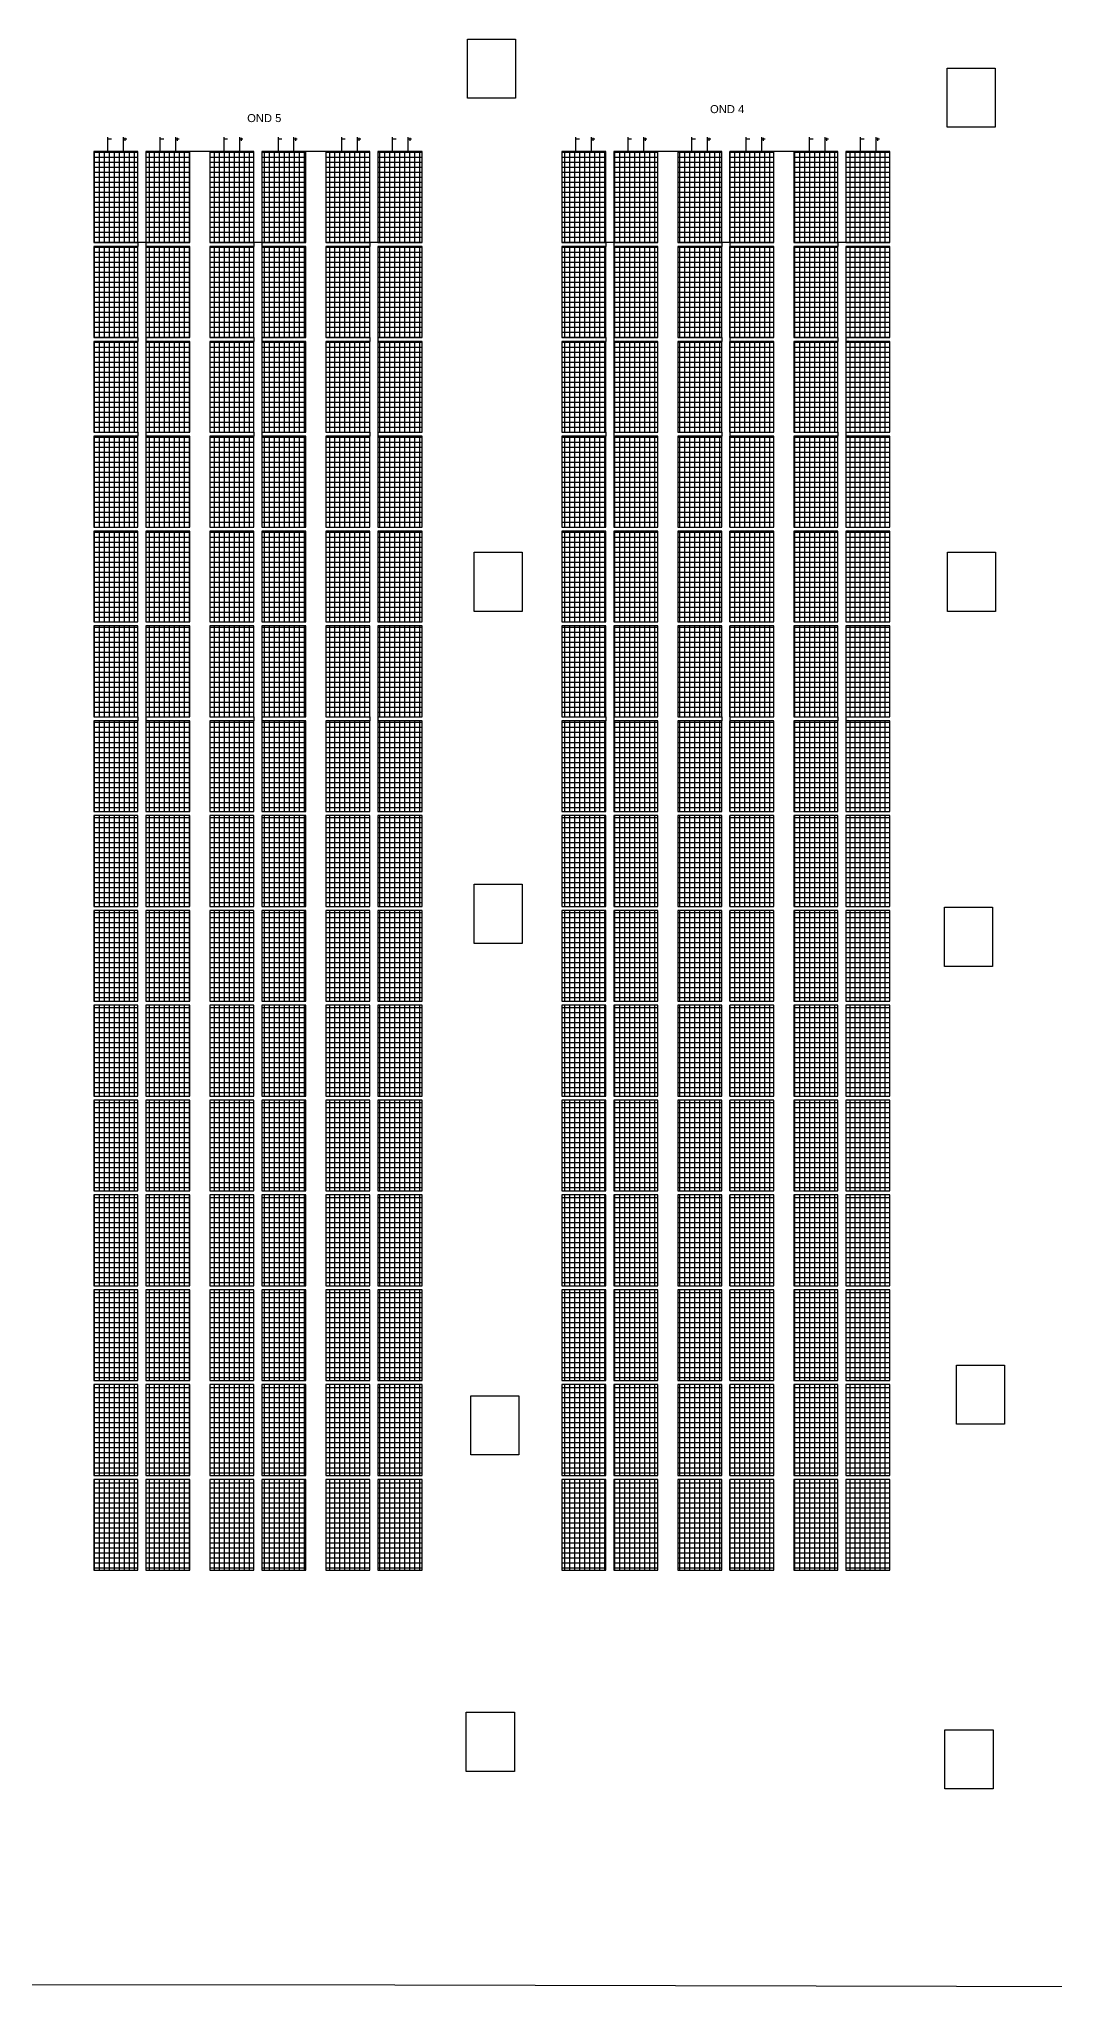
# Model space of a CAD drawing. Header units: inches. Extents: x 40 to 647, y 48 to 167.
# Drawn here: x 340.24 to 365.62, y 49.07 to 97.82 of the extents above; entities that cross this region are included whole.
import ezdxf

# ---------------------------------------------------------------- set-up
doc = ezdxf.new("R2010")
doc.units = ezdxf.units.IN
doc.header["$MEASUREMENT"] = 0
doc.styles.get("Standard").update_dxf_attribs({"font": 'arial.ttf'})

msp = doc.modelspace()

# ---------------------------------------------------------------- hatches: boundary and pattern name
h = msp.add_hatch()
h.set_pattern_fill('NET', color=5)
h.paths.add_polyline_path([(344.007, 95.01), (342.907, 95.01), (342.907, 92.74), (344.007, 92.74)])
h.paths.add_polyline_path([(342.707, 95.01), (341.607, 95.01), (341.607, 92.74), (342.707, 92.74)])
h.paths.add_polyline_path([(342.707, 92.64), (341.607, 92.64), (341.607, 90.37), (342.707, 90.37)])
h.paths.add_polyline_path([(344.007, 92.64), (342.907, 92.64), (342.907, 90.37), (344.007, 90.37)])
h.paths.add_polyline_path([(344.007, 90.27), (342.907, 90.27), (342.907, 88), (344.007, 88)])
h.paths.add_polyline_path([(342.707, 90.27), (341.607, 90.27), (341.607, 88), (342.707, 88)])
h.paths.add_polyline_path([(342.707, 87.9), (341.607, 87.9), (341.607, 85.63), (342.707, 85.63)])
h.paths.add_polyline_path([(344.007, 87.9), (342.907, 87.9), (342.907, 85.63), (344.007, 85.63)])
h.paths.add_polyline_path([(344.007, 85.53), (342.907, 85.53), (342.907, 83.26), (344.007, 83.26)])
h.paths.add_polyline_path([(342.707, 85.53), (341.607, 85.53), (341.607, 83.26), (342.707, 83.26)])
h.paths.add_polyline_path([(342.707, 83.16), (341.607, 83.16), (341.607, 80.89), (342.707, 80.89)])
h.paths.add_polyline_path([(344.007, 83.16), (342.907, 83.16), (342.907, 80.89), (344.007, 80.89)])
h.paths.add_polyline_path([(344.007, 80.79), (342.907, 80.79), (342.907, 78.52), (344.007, 78.52)])
h.paths.add_polyline_path([(342.707, 80.79), (341.607, 80.79), (341.607, 78.52), (342.707, 78.52)])
h.paths.add_polyline_path([(342.707, 78.42), (341.607, 78.42), (341.607, 76.15), (342.707, 76.15)])
h.paths.add_polyline_path([(344.007, 78.42), (342.907, 78.42), (342.907, 76.15), (344.007, 76.15)])
h.paths.add_polyline_path([(344.007, 76.05), (342.907, 76.05), (342.907, 73.78), (344.007, 73.78)])
h.paths.add_polyline_path([(342.707, 76.05), (341.607, 76.05), (341.607, 73.78), (342.707, 73.78)])
h.paths.add_polyline_path([(342.707, 73.68), (341.607, 73.68), (341.607, 71.41), (342.707, 71.41)])
h.paths.add_polyline_path([(344.007, 73.68), (342.907, 73.68), (342.907, 71.41), (344.007, 71.41)])
h.paths.add_polyline_path([(344.007, 71.31), (342.907, 71.31), (342.907, 69.04), (344.007, 69.04)])
h.paths.add_polyline_path([(342.707, 71.31), (341.607, 71.31), (341.607, 69.04), (342.707, 69.04)])
h.paths.add_polyline_path([(342.707, 68.94), (341.607, 68.94), (341.607, 66.67), (342.707, 66.67)])
h.paths.add_polyline_path([(344.007, 68.94), (342.907, 68.94), (342.907, 66.67), (344.007, 66.67)])
h.paths.add_polyline_path([(344.007, 66.57), (342.907, 66.57), (342.907, 64.3), (344.007, 64.3)])
h.paths.add_polyline_path([(342.707, 66.57), (341.607, 66.57), (341.607, 64.3), (342.707, 64.3)])
h.paths.add_polyline_path([(344.007, 64.2), (342.907, 64.2), (342.907, 61.93), (344.007, 61.93)])
h.paths.add_polyline_path([(342.707, 64.2), (341.607, 64.2), (341.607, 61.93), (342.707, 61.93)])
h.paths.add_polyline_path([(342.707, 61.83), (341.607, 61.83), (341.607, 59.56), (342.707, 59.56)])
h.paths.add_polyline_path([(344.007, 61.83), (342.907, 61.83), (342.907, 59.56), (344.007, 59.56)])
h = msp.add_hatch()
h.set_pattern_fill('NET', color=5)
h.paths.add_polyline_path([(346.907, 95.01), (345.807, 95.01), (345.807, 92.74), (346.907, 92.74)])
h.paths.add_polyline_path([(345.607, 95.01), (344.507, 95.01), (344.507, 92.74), (345.607, 92.74)])
h.paths.add_polyline_path([(345.607, 92.64), (344.507, 92.64), (344.507, 90.37), (345.607, 90.37)])
h.paths.add_polyline_path([(346.907, 92.64), (345.807, 92.64), (345.807, 90.37), (346.907, 90.37)])
h.paths.add_polyline_path([(346.907, 90.27), (345.807, 90.27), (345.807, 88), (346.907, 88)])
h.paths.add_polyline_path([(345.607, 90.27), (344.507, 90.27), (344.507, 88), (345.607, 88)])
h.paths.add_polyline_path([(345.607, 87.9), (344.507, 87.9), (344.507, 85.63), (345.607, 85.63)])
h.paths.add_polyline_path([(346.907, 87.9), (345.807, 87.9), (345.807, 85.63), (346.907, 85.63)])
h.paths.add_polyline_path([(346.907, 85.53), (345.807, 85.53), (345.807, 83.26), (346.907, 83.26)])
h.paths.add_polyline_path([(345.607, 85.53), (344.507, 85.53), (344.507, 83.26), (345.607, 83.26)])
h.paths.add_polyline_path([(345.607, 83.16), (344.507, 83.16), (344.507, 80.89), (345.607, 80.89)])
h.paths.add_polyline_path([(346.907, 83.16), (345.807, 83.16), (345.807, 80.89), (346.907, 80.89)])
h.paths.add_polyline_path([(346.907, 80.79), (345.807, 80.79), (345.807, 78.52), (346.907, 78.52)])
h.paths.add_polyline_path([(345.607, 80.79), (344.507, 80.79), (344.507, 78.52), (345.607, 78.52)])
h.paths.add_polyline_path([(345.607, 78.42), (344.507, 78.42), (344.507, 76.15), (345.607, 76.15)])
h.paths.add_polyline_path([(346.907, 78.42), (345.807, 78.42), (345.807, 76.15), (346.907, 76.15)])
h.paths.add_polyline_path([(346.907, 76.05), (345.807, 76.05), (345.807, 73.78), (346.907, 73.78)])
h.paths.add_polyline_path([(345.607, 76.05), (344.507, 76.05), (344.507, 73.78), (345.607, 73.78)])
h.paths.add_polyline_path([(345.607, 73.68), (344.507, 73.68), (344.507, 71.41), (345.607, 71.41)])
h.paths.add_polyline_path([(346.907, 73.68), (345.807, 73.68), (345.807, 71.41), (346.907, 71.41)])
h.paths.add_polyline_path([(346.907, 71.31), (345.807, 71.31), (345.807, 69.04), (346.907, 69.04)])
h.paths.add_polyline_path([(345.607, 71.31), (344.507, 71.31), (344.507, 69.04), (345.607, 69.04)])
h.paths.add_polyline_path([(345.607, 68.94), (344.507, 68.94), (344.507, 66.67), (345.607, 66.67)])
h.paths.add_polyline_path([(346.907, 68.94), (345.807, 68.94), (345.807, 66.67), (346.907, 66.67)])
h.paths.add_polyline_path([(346.907, 66.57), (345.807, 66.57), (345.807, 64.3), (346.907, 64.3)])
h.paths.add_polyline_path([(345.607, 66.57), (344.507, 66.57), (344.507, 64.3), (345.607, 64.3)])
h.paths.add_polyline_path([(345.607, 64.2), (344.507, 64.2), (344.507, 61.93), (345.607, 61.93)])
h.paths.add_polyline_path([(346.907, 64.2), (345.807, 64.2), (345.807, 61.93), (346.907, 61.93)])
h.paths.add_polyline_path([(346.907, 61.83), (345.807, 61.83), (345.807, 59.56), (346.907, 59.56)])
h.paths.add_polyline_path([(345.607, 61.83), (344.507, 61.83), (344.507, 59.56), (345.607, 59.56)])
h = msp.add_hatch()
h.set_pattern_fill('NET', color=5)
h.paths.add_polyline_path([(349.807, 95.01), (348.707, 95.01), (348.707, 92.74), (349.807, 92.74)])
h.paths.add_polyline_path([(348.507, 95.01), (347.407, 95.01), (347.407, 92.74), (348.507, 92.74)])
h.paths.add_polyline_path([(349.807, 92.64), (348.707, 92.64), (348.707, 90.37), (349.807, 90.37)])
h.paths.add_polyline_path([(348.507, 92.64), (347.407, 92.64), (347.407, 90.37), (348.507, 90.37)])
h.paths.add_polyline_path([(348.507, 90.27), (347.407, 90.27), (347.407, 88), (348.507, 88)])
h.paths.add_polyline_path([(349.807, 90.27), (348.707, 90.27), (348.707, 88), (349.807, 88)])
h.paths.add_polyline_path([(349.807, 87.9), (348.707, 87.9), (348.707, 85.63), (349.807, 85.63)])
h.paths.add_polyline_path([(348.507, 87.9), (347.407, 87.9), (347.407, 85.63), (348.507, 85.63)])
h.paths.add_polyline_path([(348.507, 85.53), (347.407, 85.53), (347.407, 83.26), (348.507, 83.26)])
h.paths.add_polyline_path([(349.807, 85.53), (348.707, 85.53), (348.707, 83.26), (349.807, 83.26)])
h.paths.add_polyline_path([(349.807, 83.16), (348.707, 83.16), (348.707, 80.89), (349.807, 80.89)])
h.paths.add_polyline_path([(348.507, 83.16), (347.407, 83.16), (347.407, 80.89), (348.507, 80.89)])
h.paths.add_polyline_path([(348.507, 80.79), (347.407, 80.79), (347.407, 78.52), (348.507, 78.52)])
h.paths.add_polyline_path([(349.807, 80.79), (348.707, 80.79), (348.707, 78.52), (349.807, 78.52)])
h.paths.add_polyline_path([(349.807, 78.42), (348.707, 78.42), (348.707, 76.15), (349.807, 76.15)])
h.paths.add_polyline_path([(348.507, 78.42), (347.407, 78.42), (347.407, 76.15), (348.507, 76.15)])
h.paths.add_polyline_path([(348.507, 76.05), (347.407, 76.05), (347.407, 73.78), (348.507, 73.78)])
h.paths.add_polyline_path([(349.807, 76.05), (348.707, 76.05), (348.707, 73.78), (349.807, 73.78)])
h.paths.add_polyline_path([(349.807, 73.68), (348.707, 73.68), (348.707, 71.41), (349.807, 71.41)])
h.paths.add_polyline_path([(348.507, 73.68), (347.407, 73.68), (347.407, 71.41), (348.507, 71.41)])
h.paths.add_polyline_path([(348.507, 71.31), (347.407, 71.31), (347.407, 69.04), (348.507, 69.04)])
h.paths.add_polyline_path([(349.807, 71.31), (348.707, 71.31), (348.707, 69.04), (349.807, 69.04)])
h.paths.add_polyline_path([(349.807, 68.94), (348.707, 68.94), (348.707, 66.67), (349.807, 66.67)])
h.paths.add_polyline_path([(348.507, 68.94), (347.407, 68.94), (347.407, 66.67), (348.507, 66.67)])
h.paths.add_polyline_path([(348.507, 66.57), (347.407, 66.57), (347.407, 64.3), (348.507, 64.3)])
h.paths.add_polyline_path([(349.807, 66.57), (348.707, 66.57), (348.707, 64.3), (349.807, 64.3)])
h.paths.add_polyline_path([(349.807, 64.2), (348.707, 64.2), (348.707, 61.93), (349.807, 61.93)])
h.paths.add_polyline_path([(348.507, 64.2), (347.407, 64.2), (347.407, 61.93), (348.507, 61.93)])
h.paths.add_polyline_path([(348.507, 61.83), (347.407, 61.83), (347.407, 59.56), (348.507, 59.56)])
h.paths.add_polyline_path([(349.807, 61.83), (348.707, 61.83), (348.707, 59.56), (349.807, 59.56)])
h = msp.add_hatch()
h.set_pattern_fill('NET', color=5)
h.paths.add_polyline_path([(355.697, 95.01), (354.597, 95.01), (354.597, 92.74), (355.697, 92.74)])
h.paths.add_polyline_path([(355.697, 92.64), (354.597, 92.64), (354.597, 90.37), (355.697, 90.37)])
h.paths.add_polyline_path([(355.697, 90.27), (354.597, 90.27), (354.597, 88), (355.697, 88)])
h.paths.add_polyline_path([(355.697, 87.9), (354.597, 87.9), (354.597, 85.63), (355.697, 85.63)])
h.paths.add_polyline_path([(354.397, 85.53), (353.297, 85.53), (353.297, 83.26), (354.397, 83.26)])
h.paths.add_polyline_path([(355.697, 85.53), (354.597, 85.53), (354.597, 83.26), (355.697, 83.26)])
h.paths.add_polyline_path([(355.697, 83.16), (354.597, 83.16), (354.597, 80.89), (355.697, 80.89)])
h.paths.add_polyline_path([(355.697, 80.79), (354.597, 80.79), (354.597, 78.52), (355.697, 78.52)])
h.paths.add_polyline_path([(355.697, 78.42), (354.597, 78.42), (354.597, 76.15), (355.697, 76.15)])
h.paths.add_polyline_path([(355.697, 76.05), (354.597, 76.05), (354.597, 73.78), (355.697, 73.78)])
h.paths.add_polyline_path([(355.697, 73.68), (354.597, 73.68), (354.597, 71.41), (355.697, 71.41)])
h.paths.add_polyline_path([(355.697, 71.31), (354.597, 71.31), (354.597, 69.04), (355.697, 69.04)])
h.paths.add_polyline_path([(355.697, 68.94), (354.597, 68.94), (354.597, 66.67), (355.697, 66.67)])
h.paths.add_polyline_path([(355.697, 66.57), (354.597, 66.57), (354.597, 64.3), (355.697, 64.3)])
h.paths.add_polyline_path([(355.697, 64.2), (354.597, 64.2), (354.597, 61.93), (355.697, 61.93)])
h.paths.add_polyline_path([(355.697, 61.83), (354.597, 61.83), (354.597, 59.56), (355.697, 59.56)])
h.paths.add_polyline_path([(354.397, 61.83), (353.297, 61.83), (353.297, 59.56), (354.397, 59.56)])
h.paths.add_polyline_path([(354.397, 64.2), (353.297, 64.2), (353.297, 61.93), (354.397, 61.93)])
h.paths.add_polyline_path([(354.397, 66.57), (353.297, 66.57), (353.297, 64.3), (354.397, 64.3)])
h.paths.add_polyline_path([(354.397, 68.94), (353.297, 68.94), (353.297, 66.67), (354.397, 66.67)])
h.paths.add_polyline_path([(354.397, 71.31), (353.297, 71.31), (353.297, 69.04), (354.397, 69.04)])
h.paths.add_polyline_path([(354.397, 73.68), (353.297, 73.68), (353.297, 71.41), (354.397, 71.41)])
h.paths.add_polyline_path([(354.397, 76.05), (353.297, 76.05), (353.297, 73.78), (354.397, 73.78)])
h.paths.add_polyline_path([(354.397, 78.42), (353.297, 78.42), (353.297, 76.15), (354.397, 76.15)])
h.paths.add_polyline_path([(354.397, 80.79), (353.297, 80.79), (353.297, 78.52), (354.397, 78.52)])
h.paths.add_polyline_path([(354.397, 83.16), (353.297, 83.16), (353.297, 80.89), (354.397, 80.89)])
h.paths.add_polyline_path([(354.397, 87.9), (353.297, 87.9), (353.297, 85.63), (354.397, 85.63)])
h.paths.add_polyline_path([(354.397, 90.27), (353.297, 90.27), (353.297, 88), (354.397, 88)])
h.paths.add_polyline_path([(354.397, 92.64), (353.297, 92.64), (353.297, 90.37), (354.397, 90.37)])
h.paths.add_polyline_path([(354.397, 95.01), (353.297, 95.01), (353.297, 92.74), (354.397, 92.74)])
h = msp.add_hatch()
h.set_pattern_fill('NET', color=5)
h.paths.add_polyline_path([(358.597, 95.01), (357.497, 95.01), (357.497, 92.74), (358.597, 92.74)])
h.paths.add_polyline_path([(358.597, 92.64), (357.497, 92.64), (357.497, 90.37), (358.597, 90.37)])
h.paths.add_polyline_path([(358.597, 90.27), (357.497, 90.27), (357.497, 88), (358.597, 88)])
h.paths.add_polyline_path([(358.597, 87.9), (357.497, 87.9), (357.497, 85.63), (358.597, 85.63)])
h.paths.add_polyline_path([(358.597, 85.53), (357.497, 85.53), (357.497, 83.26), (358.597, 83.26)])
h.paths.add_polyline_path([(358.597, 83.16), (357.497, 83.16), (357.497, 80.89), (358.597, 80.89)])
h.paths.add_polyline_path([(358.597, 80.79), (357.497, 80.79), (357.497, 78.52), (358.597, 78.52)])
h.paths.add_polyline_path([(358.597, 78.42), (357.497, 78.42), (357.497, 76.15), (358.597, 76.15)])
h.paths.add_polyline_path([(358.597, 76.05), (357.497, 76.05), (357.497, 73.78), (358.597, 73.78)])
h.paths.add_polyline_path([(358.597, 73.68), (357.497, 73.68), (357.497, 71.41), (358.597, 71.41)])
h.paths.add_polyline_path([(358.597, 71.31), (357.497, 71.31), (357.497, 69.04), (358.597, 69.04)])
h.paths.add_polyline_path([(358.597, 68.94), (357.497, 68.94), (357.497, 66.67), (358.597, 66.67)])
h.paths.add_polyline_path([(358.597, 66.57), (357.497, 66.57), (357.497, 64.3), (358.597, 64.3)])
h.paths.add_polyline_path([(358.597, 64.2), (357.497, 64.2), (357.497, 61.93), (358.597, 61.93)])
h.paths.add_polyline_path([(358.597, 61.83), (357.497, 61.83), (357.497, 59.56), (358.597, 59.56)])
h.paths.add_polyline_path([(357.297, 61.83), (356.197, 61.83), (356.197, 59.56), (357.297, 59.56)])
h.paths.add_polyline_path([(357.297, 64.2), (356.197, 64.2), (356.197, 61.93), (357.297, 61.93)])
h.paths.add_polyline_path([(357.297, 66.57), (356.197, 66.57), (356.197, 64.3), (357.297, 64.3)])
h.paths.add_polyline_path([(357.297, 68.94), (356.197, 68.94), (356.197, 66.67), (357.297, 66.67)])
h.paths.add_polyline_path([(357.297, 71.31), (356.197, 71.31), (356.197, 69.04), (357.297, 69.04)])
h.paths.add_polyline_path([(357.297, 73.68), (356.197, 73.68), (356.197, 71.41), (357.297, 71.41)])
h.paths.add_polyline_path([(357.297, 76.05), (356.197, 76.05), (356.197, 73.78), (357.297, 73.78)])
h.paths.add_polyline_path([(357.297, 78.42), (356.197, 78.42), (356.197, 76.15), (357.297, 76.15)])
h.paths.add_polyline_path([(357.297, 80.79), (356.197, 80.79), (356.197, 78.52), (357.297, 78.52)])
h.paths.add_polyline_path([(357.297, 83.16), (356.197, 83.16), (356.197, 80.89), (357.297, 80.89)])
h.paths.add_polyline_path([(357.297, 85.53), (356.197, 85.53), (356.197, 83.26), (357.297, 83.26)])
h.paths.add_polyline_path([(357.297, 87.9), (356.197, 87.9), (356.197, 85.63), (357.297, 85.63)])
h.paths.add_polyline_path([(357.297, 90.27), (356.197, 90.27), (356.197, 88), (357.297, 88)])
h.paths.add_polyline_path([(357.297, 92.64), (356.197, 92.64), (356.197, 90.37), (357.297, 90.37)])
h.paths.add_polyline_path([(357.297, 95.01), (356.197, 95.01), (356.197, 92.74), (357.297, 92.74)])
h = msp.add_hatch()
h.set_pattern_fill('NET', color=5)
h.paths.add_polyline_path([(361.497, 95.01), (360.397, 95.01), (360.397, 92.74), (361.497, 92.74)])
h.paths.add_polyline_path([(361.497, 92.64), (360.397, 92.64), (360.397, 90.37), (361.497, 90.37)])
h.paths.add_polyline_path([(361.497, 90.27), (360.397, 90.27), (360.397, 88), (361.497, 88)])
h.paths.add_polyline_path([(361.497, 87.9), (360.397, 87.9), (360.397, 85.63), (361.497, 85.63)])
h.paths.add_polyline_path([(361.497, 85.53), (360.397, 85.53), (360.397, 83.26), (361.497, 83.26)])
h.paths.add_polyline_path([(361.497, 83.16), (360.397, 83.16), (360.397, 80.89), (361.497, 80.89)])
h.paths.add_polyline_path([(361.497, 80.79), (360.397, 80.79), (360.397, 78.52), (361.497, 78.52)])
h.paths.add_polyline_path([(361.497, 78.42), (360.397, 78.42), (360.397, 76.15), (361.497, 76.15)])
h.paths.add_polyline_path([(361.497, 76.05), (360.397, 76.05), (360.397, 73.78), (361.497, 73.78)])
h.paths.add_polyline_path([(361.497, 73.68), (360.397, 73.68), (360.397, 71.41), (361.497, 71.41)])
h.paths.add_polyline_path([(361.497, 71.31), (360.397, 71.31), (360.397, 69.04), (361.497, 69.04)])
h.paths.add_polyline_path([(361.497, 68.94), (360.397, 68.94), (360.397, 66.67), (361.497, 66.67)])
h.paths.add_polyline_path([(361.497, 66.57), (360.397, 66.57), (360.397, 64.3), (361.497, 64.3)])
h.paths.add_polyline_path([(361.497, 64.2), (360.397, 64.2), (360.397, 61.93), (361.497, 61.93)])
h.paths.add_polyline_path([(361.497, 61.83), (360.397, 61.83), (360.397, 59.56), (361.497, 59.56)])
h.paths.add_polyline_path([(360.197, 61.83), (359.097, 61.83), (359.097, 59.56), (360.197, 59.56)])
h.paths.add_polyline_path([(360.197, 64.2), (359.097, 64.2), (359.097, 61.93), (360.197, 61.93)])
h.paths.add_polyline_path([(360.197, 66.57), (359.097, 66.57), (359.097, 64.3), (360.197, 64.3)])
h.paths.add_polyline_path([(360.197, 68.94), (359.097, 68.94), (359.097, 66.67), (360.197, 66.67)])
h.paths.add_polyline_path([(360.197, 71.31), (359.097, 71.31), (359.097, 69.04), (360.197, 69.04)])
h.paths.add_polyline_path([(360.197, 73.68), (359.097, 73.68), (359.097, 71.41), (360.197, 71.41)])
h.paths.add_polyline_path([(360.197, 76.05), (359.097, 76.05), (359.097, 73.78), (360.197, 73.78)])
h.paths.add_polyline_path([(360.197, 78.42), (359.097, 78.42), (359.097, 76.15), (360.197, 76.15)])
h.paths.add_polyline_path([(360.197, 80.79), (359.097, 80.79), (359.097, 78.52), (360.197, 78.52)])
h.paths.add_polyline_path([(360.197, 83.16), (359.097, 83.16), (359.097, 80.89), (360.197, 80.89)])
h.paths.add_polyline_path([(360.197, 85.53), (359.097, 85.53), (359.097, 83.26), (360.197, 83.26)])
h.paths.add_polyline_path([(360.197, 87.9), (359.097, 87.9), (359.097, 85.63), (360.197, 85.63)])
h.paths.add_polyline_path([(360.197, 90.27), (359.097, 90.27), (359.097, 88), (360.197, 88)])
h.paths.add_polyline_path([(360.197, 92.64), (359.097, 92.64), (359.097, 90.37), (360.197, 90.37)])
h.paths.add_polyline_path([(360.197, 95.01), (359.097, 95.01), (359.097, 92.74), (360.197, 92.74)])

# ---------------------------------------------------------------- linework, layer by layer
for p, q in [((350.941, 97.825), (352.141, 97.825)), ((350.941, 96.345), (350.941, 97.825)), ((352.141, 97.825), (352.141, 97.545)), ((352.141, 97.545), (352.141, 97.545)), ((352.141, 97.545), (352.141, 96.345)), ((362.926, 97.1), (364.126, 97.1)), ((362.926, 95.619), (362.926, 97.1)), ((364.126, 97.1), (364.126, 96.819)), ((364.126, 96.819), (364.126, 96.819)), ((364.126, 96.819), (364.126, 95.619)), ((352.141, 96.345), (350.941, 96.345)), ((364.126, 95.619), (362.926, 95.619)), ((342.048, 95.32), (341.969, 95.32)), ((342.434, 95.32), (342.354, 95.32)), ((342.394, 95.28), (342.394, 95.359)), ((343.353, 95.32), (343.273, 95.32)), ((343.738, 95.32), (343.659, 95.32)), ((343.699, 95.28), (343.699, 95.359)), ((344.949, 95.32), (344.869, 95.32)), ((345.334, 95.32), (345.255, 95.32)), ((345.294, 95.28), (345.294, 95.359)), ((346.306, 95.32), (346.226, 95.32)), ((346.691, 95.32), (346.612, 95.32)), ((346.652, 95.28), (346.652, 95.359)), ((347.889, 95.32), (347.809, 95.32)), ((348.275, 95.32), (348.195, 95.32)), ((348.235, 95.28), (348.235, 95.359)), ((349.161, 95.32), (349.082, 95.32)), ((349.547, 95.32), (349.467, 95.32)), ((349.507, 95.28), (349.507, 95.359)), ((353.738, 95.32), (353.658, 95.32)), ((354.124, 95.32), (354.044, 95.32)), ((354.084, 95.28), (354.084, 95.359)), ((355.043, 95.32), (354.963, 95.32)), ((355.428, 95.32), (355.349, 95.32)), ((355.389, 95.28), (355.389, 95.359)), ((356.639, 95.32), (356.559, 95.32)), ((357.024, 95.32), (356.945, 95.32)), ((356.984, 95.28), (356.984, 95.359)), ((357.996, 95.32), (357.916, 95.32)), ((358.381, 95.32), (358.302, 95.32)), ((358.342, 95.28), (358.342, 95.359)), ((359.579, 95.32), (359.499, 95.32)), ((359.964, 95.32), (359.885, 95.32)), ((359.925, 95.28), (359.925, 95.359)), ((360.851, 95.32), (360.772, 95.32)), ((361.237, 95.32), (361.157, 95.32)), ((361.197, 95.28), (361.197, 95.359)), ((344.507, 95.01), (344.007, 95.01)), ((347.407, 95.01), (346.907, 95.01)), ((356.197, 95.01), (355.697, 95.01)), ((359.097, 95.01), (358.597, 95.01)), ((342.907, 92.74), (342.707, 92.74)), ((342.707, 92.74), (342.707, 92.64)), ((342.907, 92.74), (342.907, 92.64)), ((345.807, 92.74), (345.607, 92.74)), ((345.607, 92.74), (345.607, 92.64)), ((345.807, 92.74), (345.807, 92.64)), ((348.707, 92.74), (348.507, 92.74)), ((348.507, 92.74), (348.507, 92.64)), ((354.597, 92.74), (354.397, 92.74)), ((354.397, 92.74), (354.397, 92.64)), ((354.597, 92.74), (354.597, 92.64)), ((357.497, 92.74), (357.297, 92.74)), ((357.297, 92.74), (357.297, 92.64)), ((357.497, 92.74), (357.497, 92.64)), ((360.397, 92.74), (360.197, 92.74)), ((360.197, 92.74), (360.197, 92.64)), ((342.707, 90.37), (342.707, 90.27)), ((342.907, 90.37), (342.907, 90.27)), ((345.607, 90.37), (345.607, 90.27)), ((345.807, 90.37), (345.807, 90.27)), ((348.507, 90.37), (348.507, 90.27)), ((348.707, 90.37), (348.707, 90.27)), ((354.397, 90.37), (354.397, 90.27)), ((354.597, 90.37), (354.597, 90.27)), ((357.297, 90.37), (357.297, 90.27)), ((357.497, 90.37), (357.497, 90.27)), ((360.197, 90.37), (360.197, 90.27)), ((360.397, 90.37), (360.397, 90.27)), ((342.707, 88), (342.707, 87.9)), ((342.907, 88), (342.907, 87.9)), ((345.607, 88), (345.607, 87.9)), ((345.807, 88), (345.807, 87.9)), ((348.507, 88), (348.507, 87.9)), ((348.707, 88), (348.707, 87.9)), ((354.397, 88), (354.397, 87.9)), ((354.597, 88), (354.597, 87.9)), ((357.297, 88), (357.297, 87.9)), ((357.497, 88), (357.497, 87.9)), ((360.197, 88), (360.197, 87.9)), ((360.397, 88), (360.397, 87.9)), ((351.111, 85), (352.311, 85)), ((351.111, 83.52), (351.111, 85)), ((352.311, 85), (352.311, 84.72)), ((362.935, 85), (364.135, 85)), ((362.935, 83.52), (362.935, 85)), ((364.135, 85), (364.135, 84.72)), ((352.311, 84.72), (352.311, 84.72)), ((352.311, 84.72), (352.311, 83.52)), ((364.135, 84.72), (364.135, 84.72)), ((364.135, 84.72), (364.135, 83.52)), ((352.311, 83.52), (351.111, 83.52)), ((364.135, 83.52), (362.935, 83.52)), ((342.707, 80.89), (342.707, 80.79)), ((342.907, 80.89), (342.907, 80.79)), ((345.607, 80.89), (345.607, 80.79)), ((345.807, 80.89), (345.807, 80.79)), ((348.507, 80.89), (348.507, 80.79)), ((348.707, 80.89), (348.707, 80.79)), ((354.397, 80.89), (354.397, 80.79)), ((354.597, 80.89), (354.597, 80.79)), ((357.297, 80.89), (357.297, 80.79)), ((357.497, 80.89), (357.497, 80.79)), ((360.197, 80.89), (360.197, 80.79)), ((360.397, 80.89), (360.397, 80.79)), ((351.111, 76.703), (352.311, 76.703)), ((351.111, 75.222), (351.111, 76.703)), ((352.311, 76.703), (352.311, 76.422)), ((352.311, 76.422), (352.311, 76.422)), ((352.311, 76.422), (352.311, 75.222)), ((362.858, 76.129), (364.058, 76.129)), ((362.858, 74.649), (362.858, 76.129)), ((364.058, 76.129), (364.058, 75.849)), ((364.058, 75.849), (364.058, 75.849)), ((364.058, 75.849), (364.058, 74.649)), ((352.311, 75.222), (351.111, 75.222)), ((364.058, 74.649), (362.858, 74.649)), ((363.161, 64.69), (364.361, 64.69)), ((363.161, 63.21), (363.161, 64.69)), ((364.361, 64.69), (364.361, 64.41)), ((364.361, 64.41), (364.361, 64.41)), ((364.361, 64.41), (364.361, 63.21)), ((351.027, 63.923), (352.227, 63.923)), ((351.027, 62.443), (351.027, 63.923)), ((352.227, 63.923), (352.227, 63.643)), ((352.227, 63.643), (352.227, 63.643)), ((352.227, 63.643), (352.227, 62.443)), ((364.361, 63.21), (363.161, 63.21)), ((352.227, 62.443), (351.027, 62.443)), ((350.914, 56.012), (352.114, 56.012)), ((350.914, 54.532), (350.914, 56.012)), ((352.114, 56.012), (352.114, 55.732)), ((352.114, 55.732), (352.114, 55.732)), ((352.114, 55.732), (352.114, 54.532)), ((362.873, 55.576), (364.073, 55.576)), ((362.873, 54.096), (362.873, 55.576)), ((364.073, 55.576), (364.073, 55.296)), ((364.073, 55.296), (364.073, 55.296)), ((364.073, 55.296), (364.073, 54.096)), ((352.114, 54.532), (350.914, 54.532)), ((364.073, 54.096), (362.873, 54.096)), ((349.132, 49.195), (261.458, 49.27)), ((398.929, 49.073), (349.132, 49.195))]:
    msp.add_line(p, q)
at = {"color": 1}
for p, q in [((341.951, 95.375), (341.951, 95.01)), ((343.256, 95.375), (343.256, 95.01)), ((344.852, 95.375), (344.852, 95.01)), ((346.209, 95.375), (346.209, 95.01)), ((347.792, 95.375), (347.792, 95.01)), ((349.064, 95.375), (349.064, 95.01)), ((353.641, 95.375), (353.641, 95.01)), ((354.946, 95.375), (354.946, 95.01)), ((356.542, 95.375), (356.542, 95.01)), ((357.899, 95.375), (357.899, 95.01)), ((359.482, 95.375), (359.482, 95.01)), ((360.754, 95.375), (360.754, 95.01))]:
    msp.add_line(p, q, dxfattribs=at)
at = {"color": 5}
for p, q in [((342.342, 95.375), (342.342, 95.01)), ((343.647, 95.375), (343.647, 95.01)), ((345.243, 95.375), (345.243, 95.01)), ((346.6, 95.375), (346.6, 95.01)), ((348.183, 95.375), (348.183, 95.01)), ((349.455, 95.375), (349.455, 95.01)), ((354.032, 95.375), (354.032, 95.01)), ((355.337, 95.375), (355.337, 95.01)), ((356.933, 95.375), (356.933, 95.01)), ((358.29, 95.375), (358.29, 95.01)), ((359.873, 95.375), (359.873, 95.01)), ((361.145, 95.375), (361.145, 95.01))]:
    msp.add_line(p, q, dxfattribs=at)
for points in [[(341.607, 92.74), (342.707, 92.74), (342.707, 95.01), (341.607, 95.01)], [(342.907, 92.74), (344.007, 92.74), (344.007, 95.01), (342.907, 95.01)], [(344.507, 92.74), (345.607, 92.74), (345.607, 95.01), (344.507, 95.01)], [(345.807, 92.74), (346.907, 92.74), (346.907, 95.01), (345.807, 95.01)], [(347.407, 92.74), (348.507, 92.74), (348.507, 95.01), (347.407, 95.01)], [(348.707, 92.74), (349.807, 92.74), (349.807, 95.01), (348.707, 95.01)], [(353.297, 92.74), (354.397, 92.74), (354.397, 95.01), (353.297, 95.01)], [(354.597, 92.74), (355.697, 92.74), (355.697, 95.01), (354.597, 95.01)], [(356.197, 92.74), (357.297, 92.74), (357.297, 95.01), (356.197, 95.01)], [(357.497, 92.74), (358.597, 92.74), (358.597, 95.01), (357.497, 95.01)], [(359.097, 92.74), (360.197, 92.74), (360.197, 95.01), (359.097, 95.01)], [(360.397, 92.74), (361.497, 92.74), (361.497, 95.01), (360.397, 95.01)], [(341.607, 90.37), (342.707, 90.37), (342.707, 92.64), (341.607, 92.64)], [(342.907, 90.37), (344.007, 90.37), (344.007, 92.64), (342.907, 92.64)], [(344.507, 90.37), (345.607, 90.37), (345.607, 92.64), (344.507, 92.64)], [(345.807, 90.37), (346.907, 90.37), (346.907, 92.64), (345.807, 92.64)], [(347.407, 90.37), (348.507, 90.37), (348.507, 92.64), (347.407, 92.64)], [(348.707, 90.37), (349.807, 90.37), (349.807, 92.64), (348.707, 92.64)], [(353.297, 90.37), (354.397, 90.37), (354.397, 92.64), (353.297, 92.64)], [(354.597, 90.37), (355.697, 90.37), (355.697, 92.64), (354.597, 92.64)], [(356.197, 90.37), (357.297, 90.37), (357.297, 92.64), (356.197, 92.64)], [(357.497, 90.37), (358.597, 90.37), (358.597, 92.64), (357.497, 92.64)], [(359.097, 90.37), (360.197, 90.37), (360.197, 92.64), (359.097, 92.64)], [(360.397, 90.37), (361.497, 90.37), (361.497, 92.64), (360.397, 92.64)], [(341.607, 88), (342.707, 88), (342.707, 90.27), (341.607, 90.27)], [(342.907, 88), (344.007, 88), (344.007, 90.27), (342.907, 90.27)], [(344.507, 88), (345.607, 88), (345.607, 90.27), (344.507, 90.27)], [(345.807, 88), (346.907, 88), (346.907, 90.27), (345.807, 90.27)], [(347.407, 88), (348.507, 88), (348.507, 90.27), (347.407, 90.27)], [(348.707, 88), (349.807, 88), (349.807, 90.27), (348.707, 90.27)], [(353.297, 88), (354.397, 88), (354.397, 90.27), (353.297, 90.27)], [(354.597, 88), (355.697, 88), (355.697, 90.27), (354.597, 90.27)], [(356.197, 88), (357.297, 88), (357.297, 90.27), (356.197, 90.27)], [(357.497, 88), (358.597, 88), (358.597, 90.27), (357.497, 90.27)], [(359.097, 88), (360.197, 88), (360.197, 90.27), (359.097, 90.27)], [(360.397, 88), (361.497, 88), (361.497, 90.27), (360.397, 90.27)], [(341.607, 85.63), (342.707, 85.63), (342.707, 87.9), (341.607, 87.9)], [(342.907, 85.63), (344.007, 85.63), (344.007, 87.9), (342.907, 87.9)], [(344.507, 85.63), (345.607, 85.63), (345.607, 87.9), (344.507, 87.9)], [(345.807, 85.63), (346.907, 85.63), (346.907, 87.9), (345.807, 87.9)], [(347.407, 85.63), (348.507, 85.63), (348.507, 87.9), (347.407, 87.9)], [(348.707, 85.63), (349.807, 85.63), (349.807, 87.9), (348.707, 87.9)], [(353.297, 85.63), (354.397, 85.63), (354.397, 87.9), (353.297, 87.9)], [(354.597, 85.63), (355.697, 85.63), (355.697, 87.9), (354.597, 87.9)], [(356.197, 85.63), (357.297, 85.63), (357.297, 87.9), (356.197, 87.9)], [(357.497, 85.63), (358.597, 85.63), (358.597, 87.9), (357.497, 87.9)], [(359.097, 85.63), (360.197, 85.63), (360.197, 87.9), (359.097, 87.9)], [(360.397, 85.63), (361.497, 85.63), (361.497, 87.9), (360.397, 87.9)], [(341.607, 83.26), (342.707, 83.26), (342.707, 85.53), (341.607, 85.53)], [(342.907, 83.26), (344.007, 83.26), (344.007, 85.53), (342.907, 85.53)], [(344.507, 83.26), (345.607, 83.26), (345.607, 85.53), (344.507, 85.53)], [(345.807, 83.26), (346.907, 83.26), (346.907, 85.53), (345.807, 85.53)], [(347.407, 83.26), (348.507, 83.26), (348.507, 85.53), (347.407, 85.53)], [(348.707, 83.26), (349.807, 83.26), (349.807, 85.53), (348.707, 85.53)], [(353.297, 83.26), (354.397, 83.26), (354.397, 85.53), (353.297, 85.53)], [(354.597, 83.26), (355.697, 83.26), (355.697, 85.53), (354.597, 85.53)], [(356.197, 83.26), (357.297, 83.26), (357.297, 85.53), (356.197, 85.53)], [(357.497, 83.26), (358.597, 83.26), (358.597, 85.53), (357.497, 85.53)], [(359.097, 83.26), (360.197, 83.26), (360.197, 85.53), (359.097, 85.53)], [(360.397, 83.26), (361.497, 83.26), (361.497, 85.53), (360.397, 85.53)], [(341.607, 80.89), (342.707, 80.89), (342.707, 83.16), (341.607, 83.16)], [(342.907, 80.89), (344.007, 80.89), (344.007, 83.16), (342.907, 83.16)], [(344.507, 80.89), (345.607, 80.89), (345.607, 83.16), (344.507, 83.16)], [(345.807, 80.89), (346.907, 80.89), (346.907, 83.16), (345.807, 83.16)], [(347.407, 80.89), (348.507, 80.89), (348.507, 83.16), (347.407, 83.16)], [(348.707, 80.89), (349.807, 80.89), (349.807, 83.16), (348.707, 83.16)], [(353.297, 80.89), (354.397, 80.89), (354.397, 83.16), (353.297, 83.16)], [(354.597, 80.89), (355.697, 80.89), (355.697, 83.16), (354.597, 83.16)], [(356.197, 80.89), (357.297, 80.89), (357.297, 83.16), (356.197, 83.16)], [(357.497, 80.89), (358.597, 80.89), (358.597, 83.16), (357.497, 83.16)], [(359.097, 80.89), (360.197, 80.89), (360.197, 83.16), (359.097, 83.16)], [(360.397, 80.89), (361.497, 80.89), (361.497, 83.16), (360.397, 83.16)], [(341.607, 78.52), (342.707, 78.52), (342.707, 80.79), (341.607, 80.79)], [(342.907, 78.52), (344.007, 78.52), (344.007, 80.79), (342.907, 80.79)], [(344.507, 78.52), (345.607, 78.52), (345.607, 80.79), (344.507, 80.79)], [(345.807, 78.52), (346.907, 78.52), (346.907, 80.79), (345.807, 80.79)], [(347.407, 78.52), (348.507, 78.52), (348.507, 80.79), (347.407, 80.79)], [(348.707, 78.52), (349.807, 78.52), (349.807, 80.79), (348.707, 80.79)], [(353.297, 78.52), (354.397, 78.52), (354.397, 80.79), (353.297, 80.79)], [(354.597, 78.52), (355.697, 78.52), (355.697, 80.79), (354.597, 80.79)], [(356.197, 78.52), (357.297, 78.52), (357.297, 80.79), (356.197, 80.79)], [(357.497, 78.52), (358.597, 78.52), (358.597, 80.79), (357.497, 80.79)], [(359.097, 78.52), (360.197, 78.52), (360.197, 80.79), (359.097, 80.79)], [(360.397, 78.52), (361.497, 78.52), (361.497, 80.79), (360.397, 80.79)], [(341.607, 76.15), (342.707, 76.15), (342.707, 78.42), (341.607, 78.42)], [(342.907, 76.15), (344.007, 76.15), (344.007, 78.42), (342.907, 78.42)], [(344.507, 76.15), (345.607, 76.15), (345.607, 78.42), (344.507, 78.42)], [(345.807, 76.15), (346.907, 76.15), (346.907, 78.42), (345.807, 78.42)], [(347.407, 76.15), (348.507, 76.15), (348.507, 78.42), (347.407, 78.42)], [(348.707, 76.15), (349.807, 76.15), (349.807, 78.42), (348.707, 78.42)], [(353.297, 76.15), (354.397, 76.15), (354.397, 78.42), (353.297, 78.42)], [(354.597, 76.15), (355.697, 76.15), (355.697, 78.42), (354.597, 78.42)], [(356.197, 76.15), (357.297, 76.15), (357.297, 78.42), (356.197, 78.42)], [(357.497, 76.15), (358.597, 76.15), (358.597, 78.42), (357.497, 78.42)], [(359.097, 76.15), (360.197, 76.15), (360.197, 78.42), (359.097, 78.42)], [(360.397, 76.15), (361.497, 76.15), (361.497, 78.42), (360.397, 78.42)], [(341.607, 73.78), (342.707, 73.78), (342.707, 76.05), (341.607, 76.05)], [(342.907, 73.78), (344.007, 73.78), (344.007, 76.05), (342.907, 76.05)], [(344.507, 73.78), (345.607, 73.78), (345.607, 76.05), (344.507, 76.05)], [(345.807, 73.78), (346.907, 73.78), (346.907, 76.05), (345.807, 76.05)], [(347.407, 73.78), (348.507, 73.78), (348.507, 76.05), (347.407, 76.05)], [(348.707, 73.78), (349.807, 73.78), (349.807, 76.05), (348.707, 76.05)], [(353.297, 73.78), (354.397, 73.78), (354.397, 76.05), (353.297, 76.05)], [(354.597, 73.78), (355.697, 73.78), (355.697, 76.05), (354.597, 76.05)], [(356.197, 73.78), (357.297, 73.78), (357.297, 76.05), (356.197, 76.05)], [(357.497, 73.78), (358.597, 73.78), (358.597, 76.05), (357.497, 76.05)], [(359.097, 73.78), (360.197, 73.78), (360.197, 76.05), (359.097, 76.05)], [(360.397, 73.78), (361.497, 73.78), (361.497, 76.05), (360.397, 76.05)], [(341.607, 71.41), (342.707, 71.41), (342.707, 73.68), (341.607, 73.68)], [(342.907, 71.41), (344.007, 71.41), (344.007, 73.68), (342.907, 73.68)], [(344.507, 71.41), (345.607, 71.41), (345.607, 73.68), (344.507, 73.68)], [(345.807, 71.41), (346.907, 71.41), (346.907, 73.68), (345.807, 73.68)], [(347.407, 71.41), (348.507, 71.41), (348.507, 73.68), (347.407, 73.68)], [(348.707, 71.41), (349.807, 71.41), (349.807, 73.68), (348.707, 73.68)], [(353.297, 71.41), (354.397, 71.41), (354.397, 73.68), (353.297, 73.68)], [(354.597, 71.41), (355.697, 71.41), (355.697, 73.68), (354.597, 73.68)], [(356.197, 71.41), (357.297, 71.41), (357.297, 73.68), (356.197, 73.68)], [(357.497, 71.41), (358.597, 71.41), (358.597, 73.68), (357.497, 73.68)], [(359.097, 71.41), (360.197, 71.41), (360.197, 73.68), (359.097, 73.68)], [(360.397, 71.41), (361.497, 71.41), (361.497, 73.68), (360.397, 73.68)], [(341.607, 69.04), (342.707, 69.04), (342.707, 71.31), (341.607, 71.31)], [(342.907, 69.04), (344.007, 69.04), (344.007, 71.31), (342.907, 71.31)], [(344.507, 69.04), (345.607, 69.04), (345.607, 71.31), (344.507, 71.31)], [(345.807, 69.04), (346.907, 69.04), (346.907, 71.31), (345.807, 71.31)], [(347.407, 69.04), (348.507, 69.04), (348.507, 71.31), (347.407, 71.31)], [(348.707, 69.04), (349.807, 69.04), (349.807, 71.31), (348.707, 71.31)], [(353.297, 69.04), (354.397, 69.04), (354.397, 71.31), (353.297, 71.31)], [(354.597, 69.04), (355.697, 69.04), (355.697, 71.31), (354.597, 71.31)], [(356.197, 69.04), (357.297, 69.04), (357.297, 71.31), (356.197, 71.31)], [(357.497, 69.04), (358.597, 69.04), (358.597, 71.31), (357.497, 71.31)], [(359.097, 69.04), (360.197, 69.04), (360.197, 71.31), (359.097, 71.31)], [(360.397, 69.04), (361.497, 69.04), (361.497, 71.31), (360.397, 71.31)], [(341.607, 66.67), (342.707, 66.67), (342.707, 68.94), (341.607, 68.94)], [(342.907, 66.67), (344.007, 66.67), (344.007, 68.94), (342.907, 68.94)], [(344.507, 66.67), (345.607, 66.67), (345.607, 68.94), (344.507, 68.94)], [(345.807, 66.67), (346.907, 66.67), (346.907, 68.94), (345.807, 68.94)], [(347.407, 66.67), (348.507, 66.67), (348.507, 68.94), (347.407, 68.94)], [(348.707, 66.67), (349.807, 66.67), (349.807, 68.94), (348.707, 68.94)], [(353.297, 66.67), (354.397, 66.67), (354.397, 68.94), (353.297, 68.94)], [(354.597, 66.67), (355.697, 66.67), (355.697, 68.94), (354.597, 68.94)], [(356.197, 66.67), (357.297, 66.67), (357.297, 68.94), (356.197, 68.94)], [(357.497, 66.67), (358.597, 66.67), (358.597, 68.94), (357.497, 68.94)], [(359.097, 66.67), (360.197, 66.67), (360.197, 68.94), (359.097, 68.94)], [(360.397, 66.67), (361.497, 66.67), (361.497, 68.94), (360.397, 68.94)], [(341.607, 64.3), (342.707, 64.3), (342.707, 66.57), (341.607, 66.57)], [(342.907, 64.3), (344.007, 64.3), (344.007, 66.57), (342.907, 66.57)], [(344.507, 64.3), (345.607, 64.3), (345.607, 66.57), (344.507, 66.57)], [(345.807, 64.3), (346.907, 64.3), (346.907, 66.57), (345.807, 66.57)], [(347.407, 64.3), (348.507, 64.3), (348.507, 66.57), (347.407, 66.57)], [(348.707, 64.3), (349.807, 64.3), (349.807, 66.57), (348.707, 66.57)], [(353.297, 64.3), (354.397, 64.3), (354.397, 66.57), (353.297, 66.57)], [(354.597, 64.3), (355.697, 64.3), (355.697, 66.57), (354.597, 66.57)], [(356.197, 64.3), (357.297, 64.3), (357.297, 66.57), (356.197, 66.57)], [(357.497, 64.3), (358.597, 64.3), (358.597, 66.57), (357.497, 66.57)], [(359.097, 64.3), (360.197, 64.3), (360.197, 66.57), (359.097, 66.57)], [(360.397, 64.3), (361.497, 64.3), (361.497, 66.57), (360.397, 66.57)], [(341.607, 61.93), (342.707, 61.93), (342.707, 64.2), (341.607, 64.2)], [(342.907, 61.93), (344.007, 61.93), (344.007, 64.2), (342.907, 64.2)], [(344.507, 61.93), (345.607, 61.93), (345.607, 64.2), (344.507, 64.2)], [(345.807, 61.93), (346.907, 61.93), (346.907, 64.2), (345.807, 64.2)], [(347.407, 61.93), (348.507, 61.93), (348.507, 64.2), (347.407, 64.2)], [(348.707, 61.93), (349.807, 61.93), (349.807, 64.2), (348.707, 64.2)], [(353.297, 61.93), (354.397, 61.93), (354.397, 64.2), (353.297, 64.2)], [(354.597, 61.93), (355.697, 61.93), (355.697, 64.2), (354.597, 64.2)], [(356.197, 61.93), (357.297, 61.93), (357.297, 64.2), (356.197, 64.2)], [(357.497, 61.93), (358.597, 61.93), (358.597, 64.2), (357.497, 64.2)], [(359.097, 61.93), (360.197, 61.93), (360.197, 64.2), (359.097, 64.2)], [(360.397, 61.93), (361.497, 61.93), (361.497, 64.2), (360.397, 64.2)], [(341.607, 59.56), (342.707, 59.56), (342.707, 61.83), (341.607, 61.83)], [(342.907, 59.56), (344.007, 59.56), (344.007, 61.83), (342.907, 61.83)], [(344.507, 59.56), (345.607, 59.56), (345.607, 61.83), (344.507, 61.83)], [(345.807, 59.56), (346.907, 59.56), (346.907, 61.83), (345.807, 61.83)], [(347.407, 59.56), (348.507, 59.56), (348.507, 61.83), (347.407, 61.83)], [(348.707, 59.56), (349.807, 59.56), (349.807, 61.83), (348.707, 61.83)], [(353.297, 59.56), (354.397, 59.56), (354.397, 61.83), (353.297, 61.83)], [(354.597, 59.56), (355.697, 59.56), (355.697, 61.83), (354.597, 61.83)], [(356.197, 59.56), (357.297, 59.56), (357.297, 61.83), (356.197, 61.83)], [(357.497, 59.56), (358.597, 59.56), (358.597, 61.83), (357.497, 61.83)], [(359.097, 59.56), (360.197, 59.56), (360.197, 61.83), (359.097, 61.83)], [(360.397, 59.56), (361.497, 59.56), (361.497, 61.83), (360.397, 61.83)]]:
    msp.add_lwpolyline(points, close=True)

# ---------------------------------------------------------------- texts
at = {"color": 5, "char_height": 0.2, "attachment_point": 1}
for s, insert in [('{\\C256;OND 4}', (357.004, 96.173)), ('{\\C256;OND 5}', (345.439, 95.949))]:
    msp.add_mtext_dynamic_manual_height_columns(s, width=2.27344, gutter_width=1, heights=[0], dxfattribs=dict(at, insert=insert))

doc.saveas('drawing.dxf')
